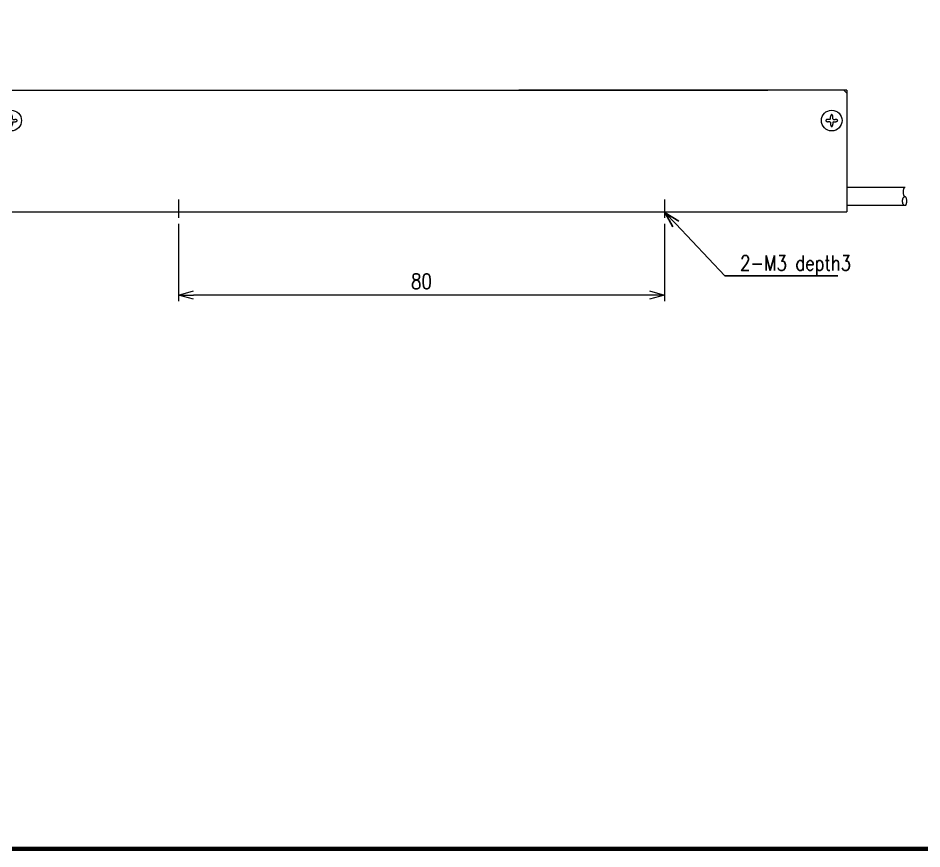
# Model space of a CAD drawing. Header units: millimetres. Extents: x 4 to 387, y 0 to 281.
# Drawn here: x 133 to 281.7, y 4 to 140.7 of the extents above; entities that cross this region are included whole.
import ezdxf
from ezdxf import colors
from ezdxf.entities.mleader import LeaderData, LeaderLine
from ezdxf.math import Vec2, Vec3

# ---------------------------------------------------------------- set-up
doc = ezdxf.new("R2010")
doc.units = ezdxf.units.MM
doc.layers.get('0').update_dxf_attribs({"lineweight": 15})
doc.layers.get('Defpoints').update_dxf_attribs({"lineweight": 9})
for name, color, linetype, lineweight in [('2KD_寸法１', 7, 'Continuous', 15), ('2KD_寸法１ @ 1', 7, 'Continuous', 15), ('AUX', 7, 'Continuous', 40)]:
    doc.layers.add(name, color=color, linetype=linetype, lineweight=lineweight)
doc.styles.get("Standard").update_dxf_attribs({"font": 'simplex.shx', "width": 0.8, "bigfont": 'extfont.shx'})
doc.dimstyles.new('KD-STD', dxfattribs={"dimscale": 0, "dimtxt": 2.5, "dimasz": 2.5, "dimexe": 1, "dimexo": 1, "dimgap": 1, "dimtad": 1, "dimdsep": 46, "dimtxsty": 'Standard', "dimblk": 'OPEN30', "dimcen": 0, "dimadec": 0, "dimazin": 0, "dimtfac": 1, "dimtmove": 0, "dimatfit": 3, "dimldrblk": 'OPEN30', "dimfxl": 1, "dimtfill": 1, "dimtolj": 1, "dimtzin": 0, "dimlwd": 15, "dimlwe": 15, "dimarcsym": 0})

# ---------------------------------------------------------------- blocks, each defined once
blk = doc.blocks.new('_Open30')
at = {"lineweight": -2}
for p, q in [((-1, 0.26794919), (0, 0)), ((0, 0), (-1, -0.26794919)), ((0, 0), (-1, 0))]:
    blk.add_line(p, q, dxfattribs=at)
blk = doc.blocks.new('*D91')
at = {"layer": '2KD_寸法１', "color": 0, "lineweight": 15}
for p, q in [((159.4065354078774, 106.8013556349397), (159.4065354078774, 94.10310041480858)), ((239.4065354078774, 106.8013556349397), (239.4065354078774, 94.10310041480858)), ((236.9065354078774, 95.10310041480858), (161.9065354078774, 95.10310041480858))]:
    blk.add_line(p, q, dxfattribs=at)
at = {"layer": 'Defpoints', "color": 0}
for p in [(159.4065354078774, 107.8013556349397), (239.4065354078774, 107.8013556349397), (159.4065354078774, 95.10310041480858)]:
    blk.add_point(p, dxfattribs=at)
at = {"layer": '2KD_寸法１', "color": 0, "lineweight": 15, "xscale": 2.5, "yscale": 2.5, "zscale": 2.5, "rotation": 180}
blk.add_blockref('_Open30', (159.4065354078774, 95.10310041480858), dxfattribs=at)
at = {"layer": '2KD_寸法１', "color": 0, "lineweight": 15, "xscale": 2.5, "yscale": 2.5, "zscale": 2.5}
blk.add_blockref('_Open30', (239.4065354078774, 95.10310041480858), dxfattribs=at)
at = {"layer": '2KD_寸法１', "color": 0, "insert": (199.4065354078774, 97.35310041480857), "char_height": 2.5, "attachment_point": 5, "bg_fill": 3, "box_fill_scale": 1.1, "bg_fill_color": 9, "bg_fill_true_color": 13158600, "bg_fill_transparency": 4391166}
blk.add_mtext('\\A1;80', dxfattribs=at)
blk = doc.blocks.new('A$C445A2815')
for p, q in [((-70, 20), (57, 20)), ((-70, 0), (-70, 20)), ((-70, 19.5), (-69.49999999999977, 20)), ((70, 20), (16, 20)), ((70, 19.5), (69.5, 20)), ((70, 20), (70, 0)), ((-67.7935, 15.19550000000163), (-68.08720000000005, 15.19550000000163)), ((-67.7935, 15.19560000000649), (-67.69560000000001, 15.29349999999977)), ((-67.69560000000001, 15.29349999999977), (-67.69560000000001, 15.58720000000903)), ((-67.30399999999997, 15.29349999999977), (-67.30399999999997, 15.58720000000903)), ((-67.20599999999979, 15.19560000000649), (-67.30389999999954, 15.29349999999977)), ((-67.20599999999979, 15.19550000000163), (-66.91229999999985, 15.19550000000163)), ((67.20650000000012, 15.19550000000163), (66.91279999999995, 15.19550000000163)), ((67.20650000000012, 15.19560000000649), (67.30439999999999, 15.29349999999977)), ((67.30439999999999, 15.29349999999977), (67.30439999999999, 15.58720000000903)), ((67.69599999999969, 15.29349999999977), (67.69599999999969, 15.58720000000903)), ((67.79399999999998, 15.19560000000649), (67.6961, 15.29349999999977)), ((67.79399999999998, 15.19550000000163), (68.08770000000004, 15.19550000000163)), ((-67.7935, 14.80389999999897), (-68.08720000000005, 14.80389999999897)), ((-67.7935, 14.80389999999897), (-67.69560000000001, 14.70600000000536)), ((-67.69560000000001, 14.70600000000536), (-67.69560000000001, 14.41230000001076)), ((-67.30399999999997, 14.70600000000536), (-67.30399999999997, 14.41230000001076)), ((-67.20599999999979, 14.80389999999897), (-67.30389999999954, 14.70600000000536)), ((-67.20599999999979, 14.80389999999897), (-66.91229999999985, 14.80389999999897)), ((67.20650000000012, 14.80389999999897), (66.91279999999995, 14.80389999999897)), ((67.20650000000012, 14.80389999999897), (67.30439999999999, 14.70600000000536)), ((67.30439999999999, 14.70600000000536), (67.30439999999999, 14.41230000001076)), ((67.69599999999969, 14.70600000000536), (67.69599999999969, 14.41230000001076)), ((67.79399999999998, 14.80389999999897), (67.6961, 14.70600000000536)), ((67.79399999999998, 14.80389999999897), (68.08770000000004, 14.80389999999897)), ((79.59999999999968, 4), (70, 4)), ((-70, 0.9999999999998863), (-70, 0)), ((-70, 0), (70, 0)), ((79.59999999999968, 0.9999999999998863), (70, 0.9999999999998863))]:
    blk.add_line(p, q)
for points in [[(-68.08720000000005, 15.19550000000163), (-68.12130000000002, 15.19480000001215), (-68.15520000000004, 15.19250000000454), (-68.18860000000006, 15.18880000000354), (-68.22110000000009, 15.1837000000088), (-68.2527, 15.17710000000079), (-68.28299999999979, 15.16930000000866), (-68.31180000000006, 15.16010000000824), (-68.33889999999985, 15.14970000000903), (-68.3641, 15.13820000000123), (-68.3872, 15.12559999999928), (-68.40800000000002, 15.11200000000826), (-68.42629999999997, 15.09760000000824), (-68.44209999999998, 15.08250000000407), (-68.45519999999964, 15.06670000001043), (-68.46539999999993, 15.05040000000747), (-68.4728, 15.03369999999995), (-68.47730000000001, 15.01679999999749), (-68.4788000000003, 14.9997000000003), (-68.47730000000001, 14.982600000003), (-68.4728, 14.96570000000076), (-68.46539999999993, 14.94900000000791), (-68.45519999999964, 14.93270000000495), (-68.44209999999998, 14.91690000001085), (-68.42629999999997, 14.90180000000691), (-68.40800000000002, 14.88740000000689), (-68.3872, 14.87380000000132), (-68.3641, 14.86119999999926), (-68.33889999999985, 14.84970000000612), (-68.31180000000006, 14.8393000000068), (-68.28299999999979, 14.83010000000661), (-68.2527, 14.8222999999997), (-68.22110000000009, 14.81570000000658), (-68.18860000000006, 14.81060000001162), (-68.15520000000004, 14.80690000001073), (-68.12130000000002, 14.80460000000312), (-68.08720000000005, 14.80389999999897)], [(-67.30399999999997, 15.58720000000903), (-67.30469999999978, 15.62129999999865), (-67.30700000000002, 15.65520000000833), (-67.3107, 15.68860000000859), (-67.3158000000002, 15.72110000000975), (-67.32240000000002, 15.75270000001182), (-67.33019999999988, 15.78300000001047), (-67.3394000000003, 15.8118000000104), (-67.34980000000007, 15.83890000000247), (-67.36130000000001, 15.86410000000626), (-67.37389999999994, 15.88720000001183), (-67.38749999999993, 15.90800000001047), (-67.40189999999996, 15.92630000000645), (-67.4169999999998, 15.94210000000032), (-67.43279999999993, 15.95520000001124), (-67.44909999999993, 15.96540000000073), (-67.46579999999983, 15.9728000000033), (-67.48270000000002, 15.97729999999865), (-67.49979999999994, 15.9788000000118), (-67.51689999999996, 15.97729999999865), (-67.53380000000004, 15.9728000000033), (-67.55049999999994, 15.96540000000073), (-67.56680000000017, 15.95520000001124), (-67.58260000000007, 15.94210000000032), (-67.59770000000003, 15.92630000000645), (-67.61209999999994, 15.90800000001047), (-67.62569999999992, 15.88720000001183), (-67.63829999999996, 15.86410000000626), (-67.6497999999998, 15.83890000000247), (-67.66020000000015, 15.8118000000104), (-67.6694, 15.78300000001047), (-67.67719999999997, 15.75270000001182), (-67.68380000000002, 15.72110000000975), (-67.68890000000033, 15.68860000000859), (-67.6926000000002, 15.65520000000833), (-67.69490000000008, 15.62129999999865), (-67.69560000000001, 15.58720000000903)], [(-66.91229999999985, 14.80389999999897), (-66.87820000000033, 14.80460000000312), (-66.84430000000009, 14.80690000001073), (-66.81089999999983, 14.81060000001162), (-66.7783999999998, 14.81570000000658), (-66.74679999999978, 14.8222999999997), (-66.7165, 14.83010000000661), (-66.68770000000006, 14.8393000000068), (-66.66060000000004, 14.84970000000612), (-66.6354, 14.86119999999926), (-66.6123, 14.87380000000132), (-66.5915, 14.88740000000689), (-66.57319999999993, 14.90180000000691), (-66.5573999999998, 14.91690000001085), (-66.54430000000002, 14.93270000000495), (-66.53409999999997, 14.94900000000791), (-66.52669999999978, 14.96570000000076), (-66.52219999999998, 14.982600000003), (-66.52070000000003, 14.9997000000003), (-66.52219999999998, 15.01679999999749), (-66.52669999999978, 15.03369999999995), (-66.53409999999997, 15.05040000000747), (-66.54430000000002, 15.06670000001043), (-66.5573999999998, 15.08250000000407), (-66.57319999999993, 15.09760000000824), (-66.5915, 15.11200000000826), (-66.6123, 15.12559999999928), (-66.6354, 15.13820000000123), (-66.66060000000004, 15.14970000000903), (-66.68770000000006, 15.16010000000824), (-66.7165, 15.16930000000866), (-66.74679999999978, 15.17710000000079), (-66.7783999999998, 15.1837000000088), (-66.81089999999983, 15.18880000000354), (-66.84430000000009, 15.19250000000454), (-66.87820000000033, 15.19480000001215), (-66.91229999999985, 15.19550000000163)], [(66.91279999999995, 15.19550000000163), (66.87869999999998, 15.19480000001215), (66.84479999999996, 15.19250000000454), (66.81139999999982, 15.18880000000354), (66.77890000000014, 15.1837000000088), (66.7473, 15.17710000000079), (66.71699999999998, 15.16930000000866), (66.68819999999982, 15.16010000000824), (66.66110000000003, 15.14970000000903), (66.6359000000001, 15.13820000000123), (66.6128, 15.12559999999928), (66.5920000000001, 15.11200000000826), (66.57370000000014, 15.09760000000824), (66.55790000000013, 15.08250000000407), (66.54480000000001, 15.06670000001043), (66.53459999999995, 15.05040000000747), (66.52720000000011, 15.03369999999995), (66.5227000000001, 15.01679999999749), (66.52120000000023, 14.9997000000003), (66.5227000000001, 14.982600000003), (66.52720000000011, 14.96570000000076), (66.53459999999995, 14.94900000000791), (66.54480000000001, 14.93270000000495), (66.55790000000013, 14.91690000001085), (66.57370000000014, 14.90180000000691), (66.5920000000001, 14.88740000000689), (66.6128, 14.87380000000132), (66.6359000000001, 14.86119999999926), (66.66110000000003, 14.84970000000612), (66.68819999999982, 14.8393000000068), (66.71699999999998, 14.83010000000661), (66.7473, 14.8222999999997), (66.77890000000014, 14.81570000000658), (66.81139999999982, 14.81060000001162), (66.84479999999996, 14.80690000001073), (66.87869999999998, 14.80460000000312), (66.91279999999995, 14.80389999999897)], [(67.69599999999969, 15.58720000000903), (67.69529999999997, 15.62129999999865), (67.69299999999998, 15.65520000000833), (67.6893, 15.68860000000859), (67.68420000000003, 15.72110000000975), (67.67759999999998, 15.75270000001182), (67.66980000000012, 15.78300000001047), (67.66060000000004, 15.8118000000104), (67.65020000000015, 15.83890000000247), (67.63869999999997, 15.86410000000626), (67.62609999999984, 15.88720000001183), (67.61249999999995, 15.90800000001047), (67.59810000000004, 15.92630000000645), (67.58299999999997, 15.94210000000032), (67.56719999999996, 15.95520000001124), (67.55089999999996, 15.96540000000073), (67.53419999999994, 15.9728000000033), (67.51729999999998, 15.97729999999865), (67.50019999999995, 15.9788000000118), (67.4830999999997, 15.97729999999865), (67.46619999999996, 15.9728000000033), (67.44949999999983, 15.96540000000073), (67.43319999999994, 15.95520000001124), (67.41740000000016, 15.94210000000032), (67.40229999999995, 15.92630000000645), (67.38789999999983, 15.90800000001047), (67.37429999999995, 15.88720000001183), (67.36170000000016, 15.86410000000626), (67.35019999999997, 15.83890000000247), (67.33979999999997, 15.8118000000104), (67.3306, 15.78300000001047), (67.32280000000014, 15.75270000001182), (67.31619999999998, 15.72110000000975), (67.31110000000001, 15.68860000000859), (67.30740000000003, 15.65520000000833), (67.30510000000015, 15.62129999999865), (67.30439999999999, 15.58720000000903)], [(68.08770000000004, 14.80389999999897), (68.1217999999999, 14.80460000000312), (68.15570000000002, 14.80690000001073), (68.18909999999983, 14.81060000001162), (68.22159999999985, 14.81570000000658), (68.25320000000022, 14.8222999999997), (68.2835000000001, 14.83010000000661), (68.31229999999982, 14.8393000000068), (68.33939999999996, 14.84970000000612), (68.3646, 14.86119999999926), (68.3877000000001, 14.87380000000132), (68.4085, 14.88740000000689), (68.42679999999984, 14.90180000000691), (68.44259999999997, 14.91690000001085), (68.45569999999998, 14.93270000000495), (68.46590000000015, 14.94900000000791), (68.4733, 14.96570000000076), (68.4778, 14.982600000003), (68.47929999999997, 14.9997000000003), (68.4778, 15.01679999999749), (68.4733, 15.03369999999995), (68.46590000000015, 15.05040000000747), (68.45569999999998, 15.06670000001043), (68.44259999999997, 15.08250000000407), (68.42679999999984, 15.09760000000824), (68.4085, 15.11200000000826), (68.3877000000001, 15.12559999999928), (68.3646, 15.13820000000123), (68.33939999999996, 15.14970000000903), (68.31229999999982, 15.16010000000824), (68.2835000000001, 15.16930000000866), (68.25320000000022, 15.17710000000079), (68.22159999999985, 15.1837000000088), (68.18909999999983, 15.18880000000354), (68.15570000000002, 15.19250000000454), (68.1217999999999, 15.19480000001215), (68.08770000000004, 15.19550000000163)], [(-67.69560000000001, 14.41230000001076), (-67.69490000000008, 14.37820000000636), (-67.6926000000002, 14.34430000001157), (-67.68890000000033, 14.31090000001131), (-67.68380000000002, 14.27840000001015), (-67.67719999999997, 14.24680000000796), (-67.6694, 14.21650000000977), (-67.66020000000015, 14.18770000000938), (-67.6497999999998, 14.160600000003), (-67.63829999999996, 14.13539999999898), (-67.62569999999992, 14.11230000000796), (-67.61209999999994, 14.09150000000943), (-67.59770000000003, 14.0731999999989), (-67.58260000000007, 14.05740000000526), (-67.56680000000017, 14.04430000000877), (-67.55049999999994, 14.03410000000429), (-67.53380000000004, 14.02670000000216), (-67.51689999999996, 14.02220000000682), (-67.49979999999994, 14.02070000000822), (-67.48270000000002, 14.02220000000682), (-67.46579999999983, 14.02670000000216), (-67.44909999999993, 14.03410000000429), (-67.43279999999993, 14.04430000000877), (-67.4169999999998, 14.05740000000526), (-67.40189999999996, 14.0731999999989), (-67.38749999999993, 14.09150000000943), (-67.37389999999994, 14.11230000000796), (-67.36130000000001, 14.13539999999898), (-67.34980000000007, 14.160600000003), (-67.3394000000003, 14.18770000000938), (-67.33019999999988, 14.21650000000977), (-67.32240000000002, 14.24680000000796), (-67.3158000000002, 14.27840000001015), (-67.3107, 14.31090000001131), (-67.30700000000002, 14.34430000001157), (-67.30469999999978, 14.37820000000636), (-67.30399999999997, 14.41230000001076)], [(67.30439999999999, 14.41230000001076), (67.30510000000015, 14.37820000000636), (67.30740000000003, 14.34430000001157), (67.31110000000001, 14.31090000001131), (67.31619999999998, 14.27840000001015), (67.32280000000014, 14.24680000000796), (67.3306, 14.21650000000977), (67.33979999999997, 14.18770000000938), (67.35019999999997, 14.160600000003), (67.36170000000016, 14.13539999999898), (67.37429999999995, 14.11230000000796), (67.38789999999983, 14.09150000000943), (67.40229999999995, 14.0731999999989), (67.41740000000016, 14.05740000000526), (67.43319999999994, 14.04430000000877), (67.44949999999983, 14.03410000000429), (67.46619999999996, 14.02670000000216), (67.4830999999997, 14.02220000000682), (67.50019999999995, 14.02070000000822), (67.51729999999998, 14.02220000000682), (67.53419999999994, 14.02670000000216), (67.55089999999996, 14.03410000000429), (67.56719999999996, 14.04430000000877), (67.58299999999997, 14.05740000000526), (67.59810000000004, 14.0731999999989), (67.61249999999995, 14.09150000000943), (67.62609999999984, 14.11230000000796), (67.63869999999997, 14.13539999999898), (67.65020000000015, 14.160600000003), (67.66060000000004, 14.18770000000938), (67.66980000000012, 14.21650000000977), (67.67759999999998, 14.24680000000796), (67.68420000000003, 14.27840000001015), (67.6893, 14.31090000001131), (67.69299999999998, 14.34430000001157), (67.69529999999997, 14.37820000000636), (67.69599999999969, 14.41230000001076)], [(79.54999999999995, 2.5), (79.5065999999997, 2.511400000003163), (79.46450000000016, 2.545200000007639), (79.42499999999995, 2.600500000000465), (79.38929999999993, 2.675400000007357), (79.35849999999982, 2.767900000006306), (79.33349999999996, 2.875), (79.31510000000014, 2.993500000011408), (79.30380000000025, 3.119700000010311), (79.29999999999995, 3.249999999999772), (79.30380000000025, 3.380199999999604), (79.31510000000014, 3.506500000003143), (79.33349999999996, 3.625), (79.35849999999982, 3.732100000008244), (79.38929999999993, 3.824500000002444), (79.42499999999995, 3.899499999999648), (79.46450000000016, 3.954700000001935), (79.5065999999997, 3.988600000011501), (79.54999999999995, 4)], [(79.54999999999995, 0.9999999999998863), (79.51509999999996, 1.002800000002139), (79.48050000000023, 1.011400000003163), (79.44650000000001, 1.025500000003148), (79.41319999999996, 1.045200000007753), (79.38099999999997, 1.070300000006682), (79.35000000000014, 1.100500000000579), (79.32060000000001, 1.135600000008707), (79.29290000000015, 1.175499999997668), (79.2672, 1.219700000001466), (79.24360000000001, 1.267900000006306), (79.22230000000013, 1.319900000002235), (79.20359999999982, 1.375), (79.1875, 1.433100000009062), (79.17409999999995, 1.493500000011408), (79.16359999999997, 1.555900000006772), (79.15610000000027, 1.619700000010311), (79.15149999999981, 1.68460000000789), (79.14999999999998, 1.75), (79.15149999999981, 1.815400000006889), (79.15610000000027, 1.88030000000424), (79.16359999999997, 1.944100000007665), (79.17409999999995, 2.006500000003143), (79.1875, 2.066900000005261), (79.20359999999982, 2.125), (79.22230000000013, 2.180099999997651), (79.24360000000001, 2.232100000008472), (79.2672, 2.280299999998646), (79.29290000000015, 2.324500000002444), (79.32060000000001, 2.364400000005957), (79.35000000000014, 2.399499999999648), (79.38099999999997, 2.429700000007755), (79.41319999999996, 2.454800000006912), (79.44650000000001, 2.474500000011289), (79.48050000000023, 2.488600000011501), (79.51509999999996, 2.497199999997974), (79.54999999999995, 2.5)], [(79.54999999999995, 2.5), (79.59339999999997, 2.488600000011501), (79.63549999999996, 2.454700000002162), (79.67499999999984, 2.399499999999648), (79.71069999999997, 2.324500000002444), (79.74149999999997, 2.232100000008472), (79.76649999999984, 2.125), (79.7849, 2.006500000003143), (79.7962, 1.880199999999717), (79.79999999999995, 1.75), (79.7962, 1.619700000010311), (79.7849, 1.493500000011408), (79.76649999999984, 1.375), (79.74149999999997, 1.267900000006306), (79.71069999999997, 1.175400000007357), (79.67499999999984, 1.100500000000579), (79.63549999999996, 1.045200000007753), (79.59339999999997, 1.011400000003163), (79.54999999999995, 0.9999999999998863)]]:
    blk.add_lwpolyline(points)
for centre in [(-67.49969999999996, 14.9997000000003), (67.5002999999997, 14.9997000000003)]:
    blk.add_circle(centre, 1.7)

msp = doc.modelspace()

# ---------------------------------------------------------------- linework, layer by layer
for p, q in [((159.4065354078774, 110.8013556349397), (159.4065354078774, 107.8013556349397)), ((239.4065354078774, 110.8013556349397), (239.4065354078774, 107.8013556349397))]:
    msp.add_line(p, q)
at = {"layer": 'AUX', "lineweight": 70}
msp.add_lwpolyline([(3.999999758280865, 4.000000249163575), (386.9999997582809, 4.000000249163575), (386.9999997582809, 281.0000002491635), (3.999999758280865, 281.0000002491635)], close=True, dxfattribs=at)

# ---------------------------------------------------------------- block references
msp.add_blockref('A$C445A2815', (199.4065354078774, 108.8013556349397))

# ---------------------------------------------------------------- next in the draw order: dimensions: what is measured, and where the dimension line sits
at = {"layer": '2KD_寸法１ @ 1'}
dim = msp.add_linear_dim(base=(159.4065354078774, 95.10310041480858), p1=(239.4065354078774, 107.8013556349397), p2=(159.4065354078774, 107.8013556349397), dimstyle='KD-STD', override={"dimscale": 1, "dimtix": 0, "dimtofl": 1, "dimtmove": 0, "dimatfit": 3, "dimtfillclr": 256}, dxfattribs=at)
dim.commit()
dim.dimension.update_dxf_attribs({"geometry": '*D91', "text_midpoint": (199.4065354078774, 97.35310041480857)})

# ---------------------------------------------------------------- next in the draw order: leaders
ml = msp.add_multileader_mtext('Standard', dxfattribs=at)
ml.set_content('2-M3 depth3', color=256)
ml.set_leader_properties()
ml.set_arrow_properties(name='OPEN30')
ml.build(insert=Vec2(0, 0))
ml.multileader.update_dxf_attribs({"text_left_attachment_type": 6, "text_right_attachment_type": 6, "dogleg_length": 1.5, "arrow_head_size": 2.5})
ctx = ml.context
ctx.base_point, ctx.char_height, ctx.arrow_head_size, ctx.landing_gap_size, ctx.plane_origin = Vec3(250.8294605295464, 98.28032345061906), 2.5, 2.5, 1, Vec3(239.5212830569999, 108.6075194357353)
ctx.left_attachment, ctx.right_attachment = 6, 6
notes = []
notes.append((ctx, [(0, (1, 1, 0), (249.3294605295464, 98.28032345061906), (1, 0), 1.5, [(0, [(239.5212830569999, 108.6075194357353)], 0, [])])]))
ctx.mtext.insert, ctx.mtext.flow_direction = Vec3(251.8294605295464, 101.6136567839525), 5
for ctx, leaders in notes:
    for number, flags, end, landing, length, lines in leaders:
        leader = LeaderData()
        leader.index, (leader.has_last_leader_line, leader.has_dogleg_vector, leader.attachment_direction) = number, flags
        leader.last_leader_point, leader.dogleg_vector, leader.dogleg_length = Vec3(end), Vec3(landing), length
        for number, points, colour, breaks in lines:
            line = LeaderLine()
            line.index, line.vertices, line.color, line.breaks = number, Vec3.list(points), colors.encode_raw_color(colour), breaks
            leader.lines.append(line)
        ctx.leaders.append(leader)

doc.saveas('drawing.dxf')
